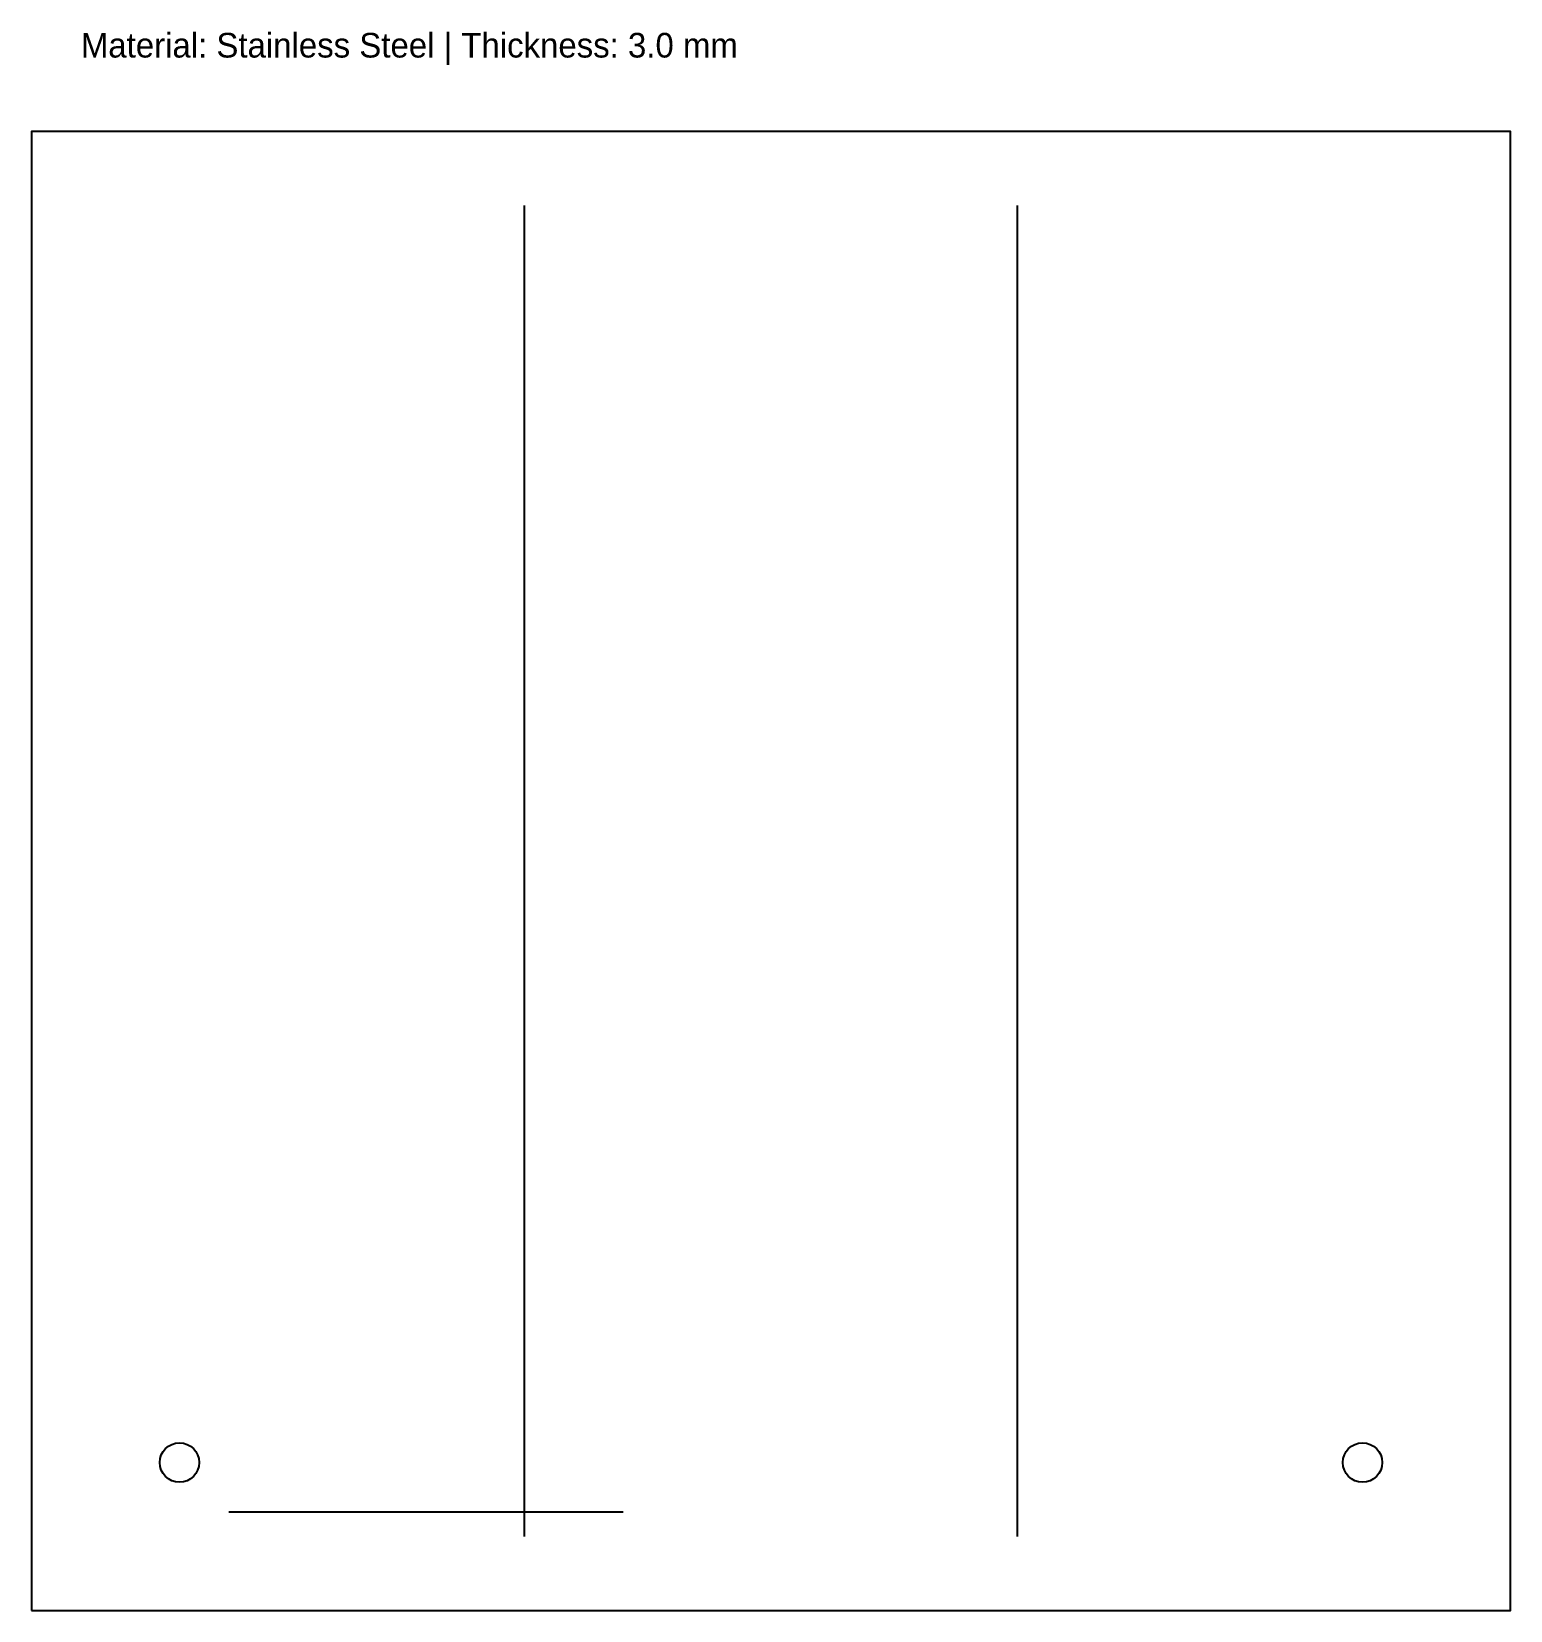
# Model space of a CAD drawing. Header units: metres. Extents: x 0 to 300, y 0 to 320.
import ezdxf

# ---------------------------------------------------------------- set-up
doc = ezdxf.new("R2010")
doc.units = ezdxf.units.M

msp = doc.modelspace()

# ---------------------------------------------------------------- linework, layer by layer
at = {"layer": 'BEND'}
for p, q in [((100, 15), (100, 285)), ((200, 15), (200, 285))]:
    msp.add_line(p, q, dxfattribs=at)
at = {"layer": 'CUT'}
msp.add_lwpolyline([(0, 0), (300, 0), (300, 300), (0, 300)], close=True, dxfattribs=at)
at = {"layer": 'HOLES'}
for centre in [(30, 30), (270, 30)]:
    msp.add_circle(centre, 4, dxfattribs=at)
at = {"layer": 'WELDS', "linetype": 'CONTINUOUS'}
msp.add_line((40, 20), (120, 20), dxfattribs=at)

# ---------------------------------------------------------------- texts
at = {"layer": 'NOTES'}
msp.add_text('Material: Stainless Steel | Thickness: 3.0 mm', height=5, dxfattribs=at).set_placement((10, 315))

doc.saveas('drawing.dxf')
